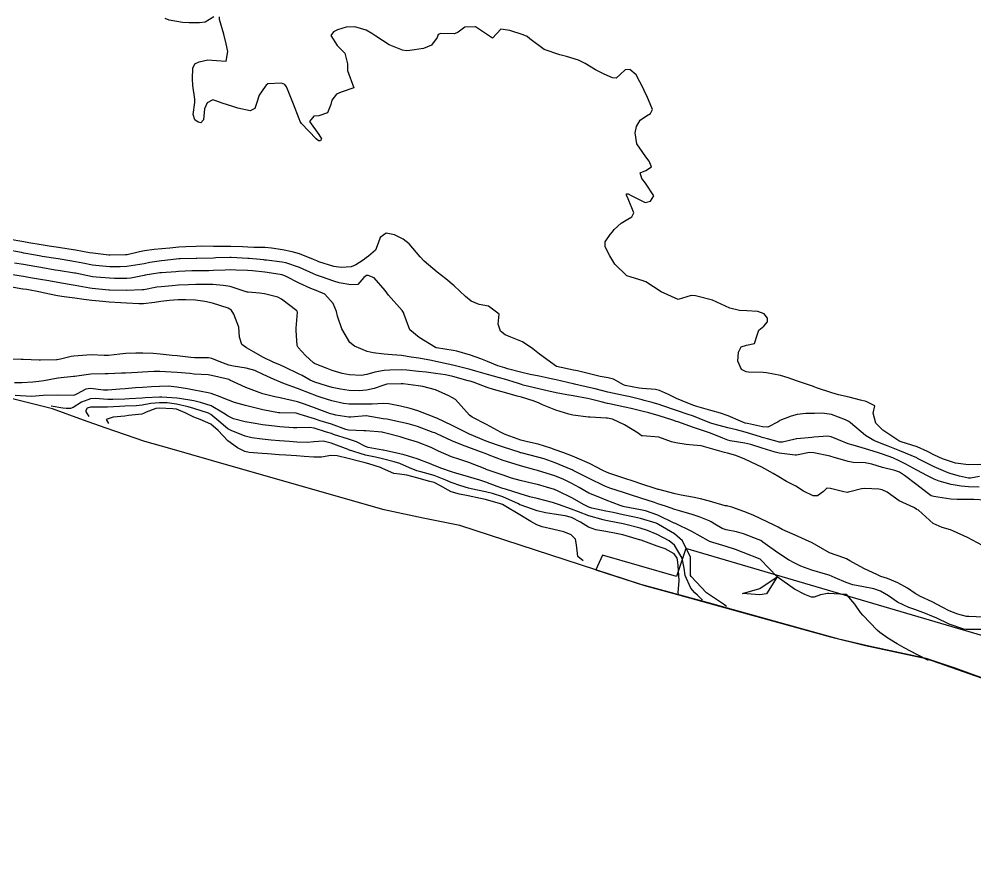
# Model space of a CAD drawing. Header units: metres. Extents: x 286371 to 293043, y 7462578 to 7466404.
# Drawn here: x 287939.4 to 288050.3, y 7465100.3 to 7465199.6 of the extents above; entities that cross this region are included whole.
import ezdxf

# ---------------------------------------------------------------- set-up
doc = ezdxf.new("R2010")
doc.units = ezdxf.units.M
doc.header["$MEASUREMENT"] = 0
for name, color, linetype in [('Area', 45, 'Continuous'), ('Curvas de Nivel 1m', 11, 'Continuous'), ('Curvas de Nivel 5m', 15, 'Continuous'), ('Edificações', 30, 'Continuous')]:
    doc.layers.add(name, color=color, linetype=linetype)

msp = doc.modelspace()

# ---------------------------------------------------------------- linework, layer by layer
at = {"layer": 'Area'}
msp.add_polyline3d([(288060.77, 7465119.62, 691.83), (288047.84, 7465124.31, 693.29), (288044.6, 7465125.37, 692.59), (288037.96, 7465126.8, 692.04), (288034.45, 7465127.63, 692.04), (288019.18, 7465131.9, 688.56), (288011.48, 7465133.98, 685.47), (287990.49, 7465140.81, 685.97), (287986.25, 7465141.68, 685.82), (287981.7, 7465142.63, 684.49), (287964.23, 7465147.64, 697.09), (287956.87, 7465149.74, 684.21), (287953.95, 7465150.55, 687.79), (287949.35, 7465152.14, 687.65), (287946.85, 7465153.06, 697.84), (287943.22, 7465154.34, 702.02), (287937.83, 7465155.72, 689.89)], dxfattribs=at)
at = {"layer": 'Curvas de Nivel 1m', "flags": 128}
for points, elevation in [([(287961.97, 7465199.86), (287960.96, 7465199.23), (287960.31, 7465199.16), (287959.08, 7465199.13), (287958.31, 7465199.19), (287956.78, 7465199.47), (287956.32, 7465199.63)], 696), ([(288050.95, 7465147.91), (288049.53, 7465147.87), (288048.02, 7465148.06), (288047.54, 7465148.19), (288046.5, 7465148.57), (288045.55, 7465148.99), (288044.76, 7465149.39), (288043.56, 7465149.94), (288041.69, 7465150.53), (288041.57, 7465150.57), (288041.41, 7465150.65), (288039.59, 7465151.88), (288038.77, 7465152.69), (288038.45, 7465153.86), (288038.63, 7465154.69), (288037.64, 7465155.21), (288037, 7465155.36), (288035.65, 7465155.7), (288034.42, 7465155.99), (288033.67, 7465156.2), (288031.89, 7465156.79), (288031.68, 7465156.88), (288031.53, 7465156.94), (288029.68, 7465157.55), (288028.58, 7465157.95), (288027.69, 7465158.22), (288026.06, 7465158.52), (288025.7, 7465158.56), (288024, 7465158.61), (288023.7, 7465158.65), (288023.18, 7465158.92), (288022.75, 7465159.9), (288022.82, 7465160.93), (288023.13, 7465161.54), (288023.75, 7465161.74), (288024.7, 7465161.95), (288025.01, 7465162.9), (288025.2, 7465163.47), (288025.78, 7465163.93), (288026.2, 7465164.47), (288026.19, 7465164.88), (288025.8, 7465165.39), (288025.06, 7465165.64), (288023.81, 7465165.74), (288022.95, 7465165.78), (288021.81, 7465166.02), (288019.82, 7465166.97), (288017.83, 7465167.45), (288017.35, 7465167.49), (288015.82, 7465167.03), (288013.84, 7465167.94), (288012.06, 7465169.09), (288011.86, 7465169.17), (288011.76, 7465169.19), (288009.86, 7465169.8), (288008.49, 7465171.15), (288007.9, 7465172.11), (288007.37, 7465173.16), (288007.37, 7465173.73), (288007.95, 7465174.57), (288008.19, 7465174.91), (288008.4, 7465175.15), (288009.22, 7465175.89), (288009.97, 7465176.37), (288010.44, 7465176.65), (288010.67, 7465177.11), (288010.01, 7465178.72), (288009.85, 7465179.13), (288009.85, 7465179.29), (288010.02, 7465179.32), (288010.39, 7465179.12), (288012, 7465178.31), (288012.62, 7465178.47), (288013.01, 7465179.08), (288012.04, 7465180.55), (288011.62, 7465181.1), (288011.41, 7465181.75), (288012.06, 7465182), (288012.73, 7465182.42), (288012.48, 7465183.09), (288012.08, 7465183.61), (288011.03, 7465185.11), (288010.84, 7465186.4), (288011, 7465187.11), (288011.4, 7465187.85), (288012.15, 7465188.36), (288012.62, 7465188.62), (288012.85, 7465189.08), (288012.19, 7465190.66), (288011.97, 7465191.1), (288011.8, 7465191.5), (288010.94, 7465193.11), (288010.23, 7465193.72), (288009.66, 7465193.7), (288009.1, 7465193.14), (288008.63, 7465192.73), (288008.22, 7465192.77), (288007.26, 7465193.17), (288006.23, 7465193.71), (288005.04, 7465194.41), (288004.25, 7465194.8), (288002.87, 7465195.24), (288002.26, 7465195.39), (288002.08, 7465195.43), (288000.27, 7465196.07), (287998.6, 7465197.3), (287998.29, 7465197.57), (287997.83, 7465197.77), (287996.3, 7465198.25), (287995.25, 7465198.4), (287994.28, 7465197.36), (287992.31, 7465198.68), (287991.07, 7465198.65), (287990.3, 7465198.07), (287989.86, 7465197.87), (287988.3, 7465197.89), (287987.98, 7465197.78), (287987.87, 7465197.46), (287987.2, 7465196.55), (287986.27, 7465196.15), (287984.68, 7465195.92), (287984.27, 7465195.91), (287983.83, 7465195.98), (287982.28, 7465196.58), (287980.74, 7465197.58), (287980.3, 7465197.9), (287979.62, 7465198.28), (287978.31, 7465198.68), (287977.31, 7465198.63), (287976.3, 7465198.34), (287975.83, 7465198.12), (287975.54, 7465197.66), (287976.28, 7465196.52), (287977.15, 7465195.63), (287977.48, 7465194.39), (287977.48, 7465193.63), (287978.2, 7465191.61), (287976.73, 7465191.1), (287976.19, 7465190.88), (287975.65, 7465190.18), (287975.53, 7465189.65), (287975.13, 7465188.69), (287974.15, 7465188.34), (287973.54, 7465188.3), (287973.05, 7465187.69), (287974.12, 7465186.19), (287974.45, 7465185.67), (287974.32, 7465185.46), (287974.11, 7465185.46), (287973.81, 7465185.68), (287972.14, 7465187.48), (287971.97, 7465187.71), (287971.85, 7465188.01), (287971.21, 7465189.72), (287970.49, 7465191.44), (287970.37, 7465191.73), (287970.21, 7465192), (287969.81, 7465192.14), (287968.21, 7465192.06), (287968.04, 7465191.93), (287967.92, 7465191.77), (287967.22, 7465190.74), (287966.91, 7465189.78), (287966.73, 7465189.22), (287966.16, 7465188.94), (287964.75, 7465189.24), (287964.17, 7465189.44), (287962.91, 7465189.84), (287962.18, 7465190.11), (287961.84, 7465190.2), (287961.17, 7465189.87), (287960.87, 7465189.17), (287960.75, 7465187.88), (287960.46, 7465187.56), (287960.14, 7465187.6), (287959.75, 7465187.89), (287959.56, 7465188.49), (287959.77, 7465189.89), (287959.77, 7465190.3), (287959.52, 7465191.89), (287959.47, 7465192.65), (287959.53, 7465193.89), (287959.76, 7465194.37), (287960.24, 7465194.61), (287961.26, 7465194.86), (287962.25, 7465194.78), (287963.38, 7465194.71), (287963.6, 7465195.83), (287963.39, 7465196.72), (287963.1, 7465197.84), (287962.62, 7465199.55), (287962.63, 7465199.85)], 696), ([(288050.74, 7465145.26), (288049.5, 7465145.3), (288048.65, 7465145.38), (288047.5, 7465145.57), (288046.1, 7465145.98), (288045.51, 7465146.21), (288044.74, 7465146.6), (288043.52, 7465147.23), (288042.23, 7465147.94), (288041.54, 7465148.3), (288040.73, 7465148.66), (288039.55, 7465149.09), (288038.95, 7465149.28), (288037.56, 7465149.73), (288036.15, 7465150.15), (288035.57, 7465150.31), (288034.42, 7465150.75), (288033.58, 7465151.11), (288033.19, 7465151.17), (288031.58, 7465151.06), (288031.34, 7465151.04), (288029.58, 7465150.87), (288029.54, 7465150.86), (288029.42, 7465150.83), (288027.94, 7465150.48), (288027.58, 7465150.5), (288026.19, 7465150.88), (288025.59, 7465151.04), (288025.38, 7465151.1), (288023.59, 7465151.64), (288022.61, 7465151.92), (288021.6, 7465152.15), (288020, 7465152.58), (288019.61, 7465152.71), (288018.92, 7465152.98), (288017.62, 7465153.49), (288016.89, 7465153.75), (288015.63, 7465154.18), (288013.95, 7465154.74), (288013.64, 7465154.85), (288013.47, 7465154.89), (288012.81, 7465155.08), (288011.89, 7465155.34), (288011.65, 7465155.41), (288010.26, 7465155.73), (288009.66, 7465155.87), (288008.76, 7465156.05), (288007.66, 7465156.29), (288006.2, 7465156.66), (288005.67, 7465156.79), (288003.8, 7465157.22), (288003.67, 7465157.26), (288003.64, 7465157.26), (288001.68, 7465157.72), (288001.1, 7465157.84), (287999.69, 7465158.13), (287998.64, 7465158.35), (287997.69, 7465158.58), (287996.03, 7465159.01), (287995.7, 7465159.1), (287994.92, 7465159.36), (287993.71, 7465159.84), (287992.95, 7465160.15), (287991.72, 7465160.59), (287990.13, 7465161.03), (287989.74, 7465161.11), (287987.78, 7465161.43), (287987.74, 7465161.43), (287987.67, 7465161.47), (287985.76, 7465162.65), (287984.7, 7465163.51), (287984.04, 7465165.29), (287983.97, 7465165.52), (287983.81, 7465165.76), (287982.24, 7465167.55), (287981.84, 7465168.07), (287980.57, 7465169.57), (287979.87, 7465169.84), (287979.65, 7465169.81), (287979.37, 7465169.59), (287978.67, 7465168.78), (287977.85, 7465168.73), (287976.5, 7465168.99), (287975.86, 7465169.17), (287974.43, 7465169.67), (287973.87, 7465169.87), (287973.53, 7465170.02), (287971.88, 7465170.74), (287970.32, 7465171.3), (287969.89, 7465171.39), (287968.05, 7465171.61), (287967.89, 7465171.62), (287967.76, 7465171.64), (287966.05, 7465171.79), (287965.89, 7465171.81), (287963.96, 7465171.9), (287963.9, 7465171.9), (287963.83, 7465171.9), (287962.19, 7465171.86), (287961.91, 7465171.85), (287959.99, 7465171.8), (287959.89, 7465171.79), (287958.04, 7465171.78), (287957.89, 7465171.77), (287956.27, 7465171.57), (287955.89, 7465171.52), (287954.54, 7465171.32), (287953.88, 7465171.2), (287952.87, 7465171.01), (287951.88, 7465170.87), (287951.08, 7465170.83), (287949.89, 7465170.85), (287949.04, 7465170.9), (287947.89, 7465171.04), (287946.74, 7465171.24), (287945.89, 7465171.4), (287944.35, 7465171.67), (287943.9, 7465171.75), (287942.03, 7465172.04), (287941.9, 7465172.06), (287941.27, 7465172.17), (287939.91, 7465172.43), (287939.63, 7465172.48), (287937.91, 7465172.79)], 694), ([(288051.47, 7465143.76), (288050.14, 7465143.85), (288049.47, 7465143.84), (288048.19, 7465143.83), (288047.47, 7465143.89), (288045.95, 7465144.11), (288045.48, 7465144.18), (288045.17, 7465144.28), (288044.72, 7465144.6), (288043.5, 7465145.52), (288042.09, 7465146.64), (288041.52, 7465147), (288040.98, 7465147.2), (288039.53, 7465147.54), (288038.31, 7465147.92), (288037.53, 7465148.09), (288036.12, 7465148.14), (288035.54, 7465148.24), (288033.82, 7465148.76), (288033.55, 7465148.84), (288033.45, 7465148.87), (288031.55, 7465149.27), (288031.07, 7465149.28), (288029.55, 7465148.97), (288029.41, 7465148.97), (288027.55, 7465149.22), (288027.09, 7465149.32), (288025.57, 7465149.79), (288024.27, 7465150.21), (288023.58, 7465150.38), (288021.87, 7465150.65), (288021.58, 7465150.73), (288021.02, 7465150.95), (288019.59, 7465151.52), (288018.76, 7465151.82), (288017.6, 7465152.21), (288015.79, 7465152.85), (288015.61, 7465152.89), (288015.5, 7465152.92), (288015.22, 7465153.04), (288013.62, 7465153.55), (288012.41, 7465153.88), (288011.63, 7465154.08), (288010.36, 7465154.39), (288009.64, 7465154.55), (288007.87, 7465154.94), (288007.64, 7465154.99), (288006.91, 7465155.18), (288005.65, 7465155.48), (288005.29, 7465155.56), (288003.65, 7465155.85), (288002.9, 7465155.99), (288001.66, 7465156.23), (288000.46, 7465156.48), (287999.66, 7465156.67), (287997.86, 7465157.12), (287997.67, 7465157.17), (287997.2, 7465157.32), (287995.68, 7465157.79), (287995.08, 7465157.95), (287993.69, 7465158.34), (287992.37, 7465158.72), (287991.7, 7465158.91), (287989.7, 7465159.43), (287987.72, 7465159.86), (287987.22, 7465159.97), (287985.73, 7465160.23), (287984.86, 7465160.37), (287983.73, 7465160.55), (287982.64, 7465160.63), (287981.73, 7465160.7), (287980.43, 7465160.87), (287979.74, 7465160.99), (287978.28, 7465161.61), (287977.75, 7465162.06), (287976.79, 7465163.63), (287976.31, 7465165.12), (287976.18, 7465165.64), (287975.82, 7465166.59), (287974.84, 7465167.66), (287973.84, 7465168.09), (287973.2, 7465168.33), (287971.85, 7465168.94), (287970.33, 7465169.73), (287969.87, 7465169.91), (287969.64, 7465169.96), (287967.87, 7465170.22), (287966.44, 7465170.36), (287965.87, 7465170.39), (287964.5, 7465170.45), (287963.87, 7465170.47), (287963.26, 7465170.46), (287961.87, 7465170.39), (287961.36, 7465170.38), (287959.87, 7465170.37), (287959.42, 7465170.36), (287957.87, 7465170.29), (287957.53, 7465170.27), (287955.87, 7465170.14), (287955.7, 7465170.12), (287954.73, 7465169.97), (287954, 7465169.85), (287953.86, 7465169.82), (287952.34, 7465169.53), (287951.86, 7465169.49), (287950.42, 7465169.48), (287949.86, 7465169.5), (287948.31, 7465169.62), (287947.87, 7465169.69), (287945.89, 7465170.09), (287945.79, 7465170.11), (287943.88, 7465170.4), (287943.56, 7465170.45), (287941.88, 7465170.75), (287941.19, 7465170.87), (287939.89, 7465171.09), (287938.83, 7465171.27)], 693), ([(288051.12, 7465138.5), (288049.41, 7465139.41), (288047.79, 7465140.18), (288047.42, 7465140.32), (288046.44, 7465140.57), (288045.43, 7465141.06), (288043.7, 7465142.61), (288043.53, 7465142.69), (288043.46, 7465142.73), (288043.17, 7465142.91), (288041.47, 7465143.67), (288040.08, 7465144.67), (288039.49, 7465144.97), (288039.12, 7465145.05), (288037.49, 7465145.11), (288037.11, 7465145.09), (288035.73, 7465144.73), (288035.55, 7465144.67), (288035.48, 7465144.66), (288035.04, 7465144.74), (288033.49, 7465145.11), (288033.09, 7465145.17), (288032.7, 7465144.78), (288032, 7465144.26), (288031.48, 7465144.28), (288030.38, 7465144.81), (288029.49, 7465145.37), (288028.4, 7465145.94), (288027.51, 7465146.47), (288026.85, 7465146.86), (288025.53, 7465147.57), (288024.28, 7465148.16), (288023.55, 7465148.5), (288022.52, 7465148.93), (288021.56, 7465149.21), (288021.21, 7465149.3), (288019.57, 7465149.76), (288018.51, 7465150.05), (288017.57, 7465150.15), (288016.75, 7465150.2), (288015.57, 7465150.42), (288015.05, 7465150.52), (288013.58, 7465151.07), (288011.69, 7465151.21), (288011.59, 7465151.23), (288011.17, 7465151.53), (288009.6, 7465152.51), (288008.22, 7465153.16), (288007.62, 7465153.28), (288007.49, 7465153.29), (288005.62, 7465153.38), (288005.42, 7465153.4), (288003.62, 7465153.63), (288003.13, 7465153.72), (288001.63, 7465154.19), (288000.09, 7465154.83), (287999.64, 7465155.04), (287999, 7465155.29), (287997.65, 7465155.7), (287997.14, 7465155.83), (287995.66, 7465156.24), (287994.42, 7465156.61), (287993.67, 7465156.85), (287992.16, 7465157.4), (287991.68, 7465157.55), (287991.47, 7465157.61), (287989.68, 7465158.11), (287988.85, 7465158.29), (287987.69, 7465158.47), (287986.58, 7465158.6), (287985.7, 7465158.7), (287984.35, 7465158.86), (287983.7, 7465158.9), (287982.38, 7465158.86), (287981.7, 7465158.82), (287980.65, 7465158.62), (287979.7, 7465158.34), (287979.04, 7465158.24), (287977.69, 7465158.3), (287976.85, 7465158.47), (287975.7, 7465158.82), (287975.09, 7465159.05), (287973.71, 7465159.59), (287973.65, 7465159.62), (287973.53, 7465159.68), (287972.59, 7465160.56), (287971.74, 7465161.49), (287971.64, 7465161.72), (287971.49, 7465163.43), (287971.49, 7465163.71), (287971.65, 7465165.56), (287971.59, 7465165.71), (287969.82, 7465167.1), (287969.39, 7465167.31), (287967.83, 7465167.7), (287967.25, 7465167.78), (287965.93, 7465167.9), (287965.84, 7465167.9), (287965.71, 7465167.94), (287963.84, 7465168.54), (287963.03, 7465168.67), (287961.85, 7465168.77), (287960.92, 7465168.8), (287959.85, 7465168.78), (287959, 7465168.75), (287957.85, 7465168.69), (287957.14, 7465168.64), (287955.84, 7465168.53), (287955.34, 7465168.46), (287953.84, 7465168.18), (287953.66, 7465168.16), (287951.83, 7465168.07), (287951.78, 7465168.07), (287949.84, 7465168.12), (287949.76, 7465168.12), (287947.84, 7465168.31), (287947.57, 7465168.35), (287945.85, 7465168.67), (287945.19, 7465168.78), (287943.86, 7465169.01), (287942.8, 7465169.21), (287941.86, 7465169.38), (287940.44, 7465169.61), (287939.87, 7465169.7), (287938.09, 7465170)], 692), ([(288051.27, 7465130.18), (288049.54, 7465130.25), (288049.27, 7465130.28), (288048.29, 7465130.54), (288047.28, 7465130.92), (288046.54, 7465131.31), (288045.29, 7465131.97), (288043.95, 7465132.6), (288043.31, 7465132.94), (288042.42, 7465133.53), (288041.33, 7465134.16), (288040.12, 7465134.66), (288039.34, 7465134.92), (288038.94, 7465135.08), (288037.35, 7465135.83), (288035.74, 7465136.73), (288035.37, 7465136.95), (288035.05, 7465137.06), (288033.38, 7465137.64), (288031.39, 7465138.79), (288029.41, 7465139.69), (288027.91, 7465140.36), (288027.42, 7465140.61), (288026.97, 7465140.86), (288025.43, 7465141.6), (288024.54, 7465142), (288023.45, 7465142.46), (288022.06, 7465142.94), (288021.58, 7465143.07), (288021.46, 7465143.09), (288021.28, 7465143.12), (288019.47, 7465143.63), (288018.4, 7465143.92), (288017.48, 7465144.1), (288016.18, 7465144.33), (288015.49, 7465144.49), (288013.59, 7465144.98), (288013.49, 7465145.01), (288013.26, 7465145.08), (288011.5, 7465145.66), (288010.71, 7465145.91), (288009.51, 7465146.32), (288007.77, 7465146.91), (288007.52, 7465147), (288007.17, 7465147.17), (288005.54, 7465148.01), (288004.12, 7465148.64), (288003.55, 7465148.87), (288002.58, 7465149.24), (288001.56, 7465149.6), (288001.05, 7465149.78), (287999.57, 7465150.24), (287998.34, 7465150.54), (287997.58, 7465150.73), (287995.87, 7465151.34), (287995.59, 7465151.47), (287995.31, 7465151.63), (287993.6, 7465152.52), (287991.92, 7465153.4), (287991.62, 7465153.61), (287990.01, 7465155.43), (287989.65, 7465155.65), (287989.23, 7465155.86), (287987.66, 7465156.56), (287986.21, 7465156.95), (287985.67, 7465157.03), (287983.94, 7465157.26), (287983.68, 7465157.27), (287982.02, 7465157.2), (287981.68, 7465157.12), (287980.55, 7465156.7), (287979.67, 7465156.51), (287978.81, 7465156.46), (287977.67, 7465156.49), (287976.66, 7465156.62), (287975.67, 7465156.82), (287975.02, 7465157.01), (287973.68, 7465157.46), (287973.14, 7465157.69), (287972.2, 7465158.21), (287971.7, 7465158.46), (287970.29, 7465159.15), (287969.71, 7465159.41), (287968.85, 7465159.76), (287967.72, 7465160.33), (287966.56, 7465160.97), (287965.74, 7465161.42), (287965.19, 7465161.81), (287964.92, 7465162.66), (287964.84, 7465163.82), (287964.26, 7465165.36), (287963.95, 7465165.83), (287963.81, 7465165.94), (287963.63, 7465166.02), (287961.82, 7465166.61), (287960.9, 7465166.8), (287959.82, 7465166.96), (287958.71, 7465167.02), (287957.82, 7465167), (287956.82, 7465166.94), (287955.82, 7465166.82), (287955.07, 7465166.71), (287953.81, 7465166.55), (287953.26, 7465166.54), (287951.81, 7465166.63), (287951.17, 7465166.67), (287949.81, 7465166.74), (287949.08, 7465166.8), (287947.82, 7465166.92), (287946.88, 7465167.03), (287945.83, 7465167.18), (287944.6, 7465167.35), (287943.83, 7465167.48), (287942.17, 7465167.83), (287941.84, 7465167.9), (287940.27, 7465168.19), (287939.84, 7465168.25), (287939.78, 7465168.26), (287937.85, 7465168.59)], 691), ([(288044.87, 7465125.16), (288043.61, 7465125.8), (288042.06, 7465126.63), (288041.22, 7465127.08), (288040.16, 7465127.73), (288039.24, 7465128.39), (288038.91, 7465128.68), (288037.27, 7465130.41), (288036.99, 7465130.71), (288036.32, 7465131.69), (288035.44, 7465132.73), (288035.31, 7465132.81), (288035.21, 7465132.83), (288033.31, 7465132.92), (288033.16, 7465132.92), (288032.33, 7465132.78), (288031.6, 7465132.49), (288031.3, 7465132.51), (288030.53, 7465132.81), (288029.31, 7465133.44), (288027.33, 7465134.85), (288026.07, 7465132.88), (288025.3, 7465132.79), (288023.3, 7465132.92), (288025.31, 7465133.52), (288027.33, 7465134.85), (288025.39, 7465136.88), (288025.36, 7465136.9), (288025.33, 7465136.92), (288023.38, 7465137.68), (288022.47, 7465138.02), (288021.39, 7465138.39), (288019.45, 7465138.98), (288019.41, 7465139), (288019.35, 7465139.03), (288017.41, 7465140.11), (288015.5, 7465141.04), (288015.42, 7465141.08), (288015.37, 7465141.1), (288013.45, 7465142.02), (288012.04, 7465142.51), (288011.46, 7465142.65), (288009.59, 7465143), (288009.46, 7465143.03), (288009.08, 7465143.14), (288007.47, 7465143.76), (288006.53, 7465144.13), (288005.48, 7465144.59), (288004.35, 7465145.21), (288003.5, 7465145.7), (288002.58, 7465146.17), (288001.51, 7465146.6), (287999.63, 7465147.17), (287999.52, 7465147.2), (287999.21, 7465147.29), (287997.53, 7465147.75), (287996.93, 7465147.92), (287995.54, 7465148.38), (287993.91, 7465149), (287993.55, 7465149.14), (287992.91, 7465149.38), (287991.56, 7465149.88), (287990.82, 7465150.16), (287989.57, 7465150.66), (287987.82, 7465151.46), (287987.59, 7465151.57), (287987.42, 7465151.63), (287985.6, 7465152.29), (287984.49, 7465152.62), (287983.6, 7465152.82), (287982.02, 7465153.14), (287981.61, 7465153.21), (287979.63, 7465153.56), (287979.61, 7465153.56), (287977.84, 7465153.39), (287977.62, 7465153.4), (287976.11, 7465153.64), (287975.69, 7465153.72), (287975.63, 7465153.73), (287975.51, 7465153.77), (287973.64, 7465154.46), (287972.46, 7465154.89), (287971.65, 7465155.15), (287969.79, 7465155.61), (287969.65, 7465155.63), (287969.04, 7465155.75), (287967.66, 7465156.1), (287967.2, 7465156.24), (287965.67, 7465156.84), (287963.82, 7465157.7), (287963.68, 7465157.76), (287963.4, 7465157.84), (287961.69, 7465158.23), (287961.28, 7465158.29), (287959.69, 7465158.39), (287959.16, 7465158.44), (287957.69, 7465158.57), (287957, 7465158.63), (287955.7, 7465158.68), (287954.98, 7465158.68), (287953.69, 7465158.62), (287953.1, 7465158.58), (287951.69, 7465158.51), (287951.23, 7465158.49), (287949.69, 7465158.42), (287949.33, 7465158.41), (287947.69, 7465158.36), (287947.43, 7465158.34), (287945.79, 7465158.1), (287945.7, 7465158.09), (287945.68, 7465158.09), (287943.91, 7465157.9), (287943.68, 7465157.86), (287942.23, 7465157.6), (287941.67, 7465157.53), (287940.95, 7465157.46), (287939.67, 7465157.38), (287938.83, 7465157.37)], 689), ([(288021.44, 7465131.41), (288021.08, 7465131.69), (288019.11, 7465132.99), (288017.33, 7465134.89), (288017.27, 7465135.02), (288017.26, 7465135.1), (288017.27, 7465137.02), (288017.25, 7465137.13), (288016.33, 7465139.03), (288015.41, 7465139.85), (288013.56, 7465140.94), (288013.43, 7465141.01), (288013.26, 7465141.08), (288011.44, 7465141.63), (288010.77, 7465141.79), (288009.45, 7465142.05), (288008.29, 7465142.32), (288007.45, 7465142.5), (288005.8, 7465142.85), (288005.46, 7465142.95), (288004.91, 7465143.2), (288003.48, 7465144.03), (288001.91, 7465144.82), (288001.49, 7465144.99), (288000.56, 7465145.27), (287999.5, 7465145.56), (287999.13, 7465145.66), (287997.5, 7465146.04), (287996.5, 7465146.33), (287995.51, 7465146.67), (287993.57, 7465147.33), (287993.52, 7465147.34), (287993.44, 7465147.38), (287991.53, 7465148.12), (287990.5, 7465148.46), (287989.54, 7465148.79), (287988.04, 7465149.46), (287987.56, 7465149.68), (287987.17, 7465149.86), (287985.57, 7465150.48), (287984.16, 7465150.93), (287983.58, 7465151.09), (287981.93, 7465151.55), (287981.59, 7465151.63), (287981.5, 7465151.65), (287979.59, 7465151.8), (287979.37, 7465151.81), (287977.59, 7465151.88), (287977.26, 7465151.96), (287975.61, 7465152.56), (287974.31, 7465152.97), (287973.62, 7465153.19), (287971.98, 7465153.71), (287971.63, 7465153.83), (287971.49, 7465153.85), (287969.63, 7465153.9), (287969.46, 7465153.91), (287967.63, 7465154.25), (287967.03, 7465154.39), (287965.64, 7465154.73), (287964.37, 7465155.1), (287963.65, 7465155.35), (287962.39, 7465155.85), (287961.66, 7465156.13), (287961.31, 7465156.22), (287959.66, 7465156.54), (287958.89, 7465156.68), (287957.67, 7465156.88), (287956.64, 7465156.97), (287955.67, 7465156.96), (287954.72, 7465156.91), (287953.67, 7465156.85), (287952.87, 7465156.79), (287951.66, 7465156.69), (287951.05, 7465156.64), (287949.66, 7465156.53), (287949.17, 7465156.54), (287947.66, 7465156.72), (287947.11, 7465156.64), (287946.1, 7465156.1), (287945.81, 7465155.95), (287945.65, 7465155.91), (287943.83, 7465155.95), (287942.14, 7465155.91), (287940.82, 7465155.79), (287938.89, 7465155.9)], 688), ([(288018.66, 7465132.15), (288018.06, 7465132.75), (288017.76, 7465133.01), (288017.31, 7465133.53), (288016.64, 7465135.02), (288016.52, 7465135.85), (288016.31, 7465137.03), (288015.39, 7465138.55), (288014.8, 7465139.05), (288013.41, 7465139.77), (288012.27, 7465140.24), (288011.42, 7465140.5), (288009.6, 7465140.96), (288009.43, 7465141), (288008.81, 7465141.14), (288007.44, 7465141.41), (288007.13, 7465141.48), (288005.45, 7465141.95), (288004.26, 7465142.4), (288003.46, 7465142.73), (288001.93, 7465143.25), (288001.47, 7465143.41), (288001.24, 7465143.49), (287999.47, 7465143.94), (287998.61, 7465144.16), (287997.48, 7465144.5), (287995.8, 7465145.03), (287995.49, 7465145.13), (287994.83, 7465145.35), (287993.5, 7465145.84), (287992.8, 7465146.09), (287991.51, 7465146.48), (287990.05, 7465146.89), (287989.52, 7465147.06), (287988.39, 7465147.45), (287987.53, 7465147.79), (287986.98, 7465148.03), (287985.54, 7465148.54), (287984.05, 7465149.01), (287983.55, 7465149.15), (287981.66, 7465149.55), (287981.55, 7465149.57), (287979.85, 7465149.88), (287979.56, 7465150), (287978.49, 7465150.53), (287977.57, 7465150.82), (287975.85, 7465151.39), (287975.59, 7465151.48), (287975.04, 7465151.66), (287973.6, 7465152.11), (287973.09, 7465152.2), (287971.6, 7465152.16), (287971.16, 7465152.16), (287969.6, 7465152.28), (287969.01, 7465152.34), (287967.61, 7465152.51), (287966.76, 7465152.64), (287965.61, 7465152.86), (287964.23, 7465153.21), (287963.62, 7465153.49), (287963.09, 7465153.84), (287961.64, 7465154.71), (287960.42, 7465155.11), (287959.64, 7465155.27), (287957.99, 7465155.57), (287957.65, 7465155.61), (287955.91, 7465155.7), (287955.65, 7465155.7), (287954, 7465155.63), (287953.65, 7465155.61), (287952.15, 7465155.51), (287951.65, 7465155.49), (287950.25, 7465155.43), (287949.64, 7465155.43), (287948.18, 7465155.54), (287947.65, 7465155.51), (287946.6, 7465155.13), (287945.63, 7465154.51), (287945.33, 7465154.41), (287945.05, 7465154.4), (287944.83, 7465154.38), (287944.43, 7465154.42), (287943.1, 7465154.65)], 687), ([(288015.88, 7465132.88), (288015.84, 7465133.04), (288015.96, 7465134.4), (288015.89, 7465135.04), (288015.8, 7465136.6), (288015.72, 7465137.04), (288015.37, 7465137.52), (288014.32, 7465138.13), (288013.38, 7465138.42), (288011.52, 7465139.1), (288011.39, 7465139.14), (288011.34, 7465139.16), (288009.41, 7465139.75), (288008.65, 7465139.91), (288007.42, 7465140.11), (288006.27, 7465140.33), (288005.43, 7465140.62), (288004.48, 7465141.21), (288003.44, 7465141.75), (288002.73, 7465141.95), (288001.45, 7465142.13), (288000.44, 7465142.28), (287999.45, 7465142.51), (287997.62, 7465143.16), (287997.46, 7465143.23), (287997.3, 7465143.32), (287995.48, 7465144.15), (287994.3, 7465144.54), (287993.48, 7465144.74), (287991.81, 7465145.08), (287991.49, 7465145.15), (287990.6, 7465145.42), (287989.5, 7465145.81), (287988.88, 7465146.07), (287987.51, 7465146.62), (287985.96, 7465147.05), (287985.52, 7465147.17), (287984.67, 7465147.51), (287983.53, 7465148), (287982.86, 7465148.21), (287981.54, 7465148.55), (287980.72, 7465148.74), (287979.55, 7465149), (287977.57, 7465149.61), (287977.53, 7465149.62), (287975.57, 7465150.38), (287974.65, 7465150.59), (287973.57, 7465150.53), (287972.81, 7465150.46), (287971.58, 7465150.5), (287970.74, 7465150.56), (287969.58, 7465150.65), (287968.6, 7465150.74), (287967.58, 7465150.85), (287966.36, 7465151.01), (287965.58, 7465151.2), (287963.96, 7465151.83), (287963.6, 7465152.05), (287962.53, 7465152.93), (287961.62, 7465153.7), (287961.33, 7465153.87), (287959.63, 7465154.38), (287958.96, 7465154.58), (287957.64, 7465154.91), (287956.55, 7465155.04), (287955.64, 7465155.05), (287954.63, 7465154.98), (287953.64, 7465154.79), (287952.93, 7465154.7), (287951.63, 7465154.65), (287951.03, 7465154.62), (287949.63, 7465154.56), (287949.12, 7465154.56), (287947.63, 7465154.56), (287947.26, 7465154.45), (287947.06, 7465154.08), (287947.45, 7465153.46)], 686)]:
    msp.add_lwpolyline(points, dxfattribs=dict(at, elevation=elevation))
at = {"layer": 'Curvas de Nivel 5m', "flags": 128}
for points, elevation in [([(288050.8, 7465146.51), (288049.73, 7465146.31), (288049.51, 7465146.31), (288048.48, 7465146.54), (288047.52, 7465146.81), (288047.14, 7465146.94), (288045.53, 7465147.63), (288043.6, 7465148.61), (288043.54, 7465148.64), (288043.5, 7465148.66), (288041.56, 7465149.48), (288040.21, 7465150.02), (288039.57, 7465150.26), (288038.51, 7465150.69), (288037.58, 7465151.26), (288035.82, 7465152.73), (288035.61, 7465152.9), (288035.26, 7465153.09), (288033.62, 7465153.71), (288032.55, 7465153.85), (288031.63, 7465153.83), (288030.64, 7465153.8), (288029.63, 7465153.69), (288028.94, 7465153.51), (288027.62, 7465152.99), (288027.53, 7465152.94), (288027.44, 7465152.86), (288026.24, 7465152.24), (288025.6, 7465152.26), (288023.88, 7465152.64), (288023.61, 7465152.71), (288023.06, 7465152.92), (288021.62, 7465153.53), (288020.75, 7465153.84), (288019.63, 7465154.15), (288018, 7465154.64), (288017.64, 7465154.75), (288016.95, 7465155.01), (288015.65, 7465155.57), (288014.69, 7465156.02), (288013.67, 7465156.48), (288013.18, 7465156.59), (288011.67, 7465156.7), (288011.31, 7465156.74), (288009.67, 7465157.08), (288009.5, 7465157.14), (288008.31, 7465157.78), (288007.69, 7465157.97), (288006.77, 7465158.1), (288005.69, 7465158.36), (288004.16, 7465158.75), (288003.7, 7465158.85), (288001.7, 7465159.25), (287999.73, 7465160.71), (287998.97, 7465161.3), (287997.75, 7465162.12), (287996.41, 7465162.68), (287995.76, 7465162.95), (287995.23, 7465163.35), (287994.96, 7465164.17), (287995.06, 7465165.36), (287993.82, 7465166.27), (287992.74, 7465166.47), (287991.83, 7465166.86), (287991.14, 7465167.41), (287989.85, 7465168.63), (287988.86, 7465169.45), (287987.88, 7465170.22), (287986.37, 7465171.49), (287985.9, 7465171.99), (287984.63, 7465173.51), (287983.93, 7465174.03), (287982.93, 7465174.55), (287981.94, 7465174.73), (287981.27, 7465174.22), (287981.04, 7465173.57), (287980.71, 7465172.77), (287979.9, 7465172.08), (287979.62, 7465171.87), (287979.28, 7465171.59), (287978.44, 7465171.05), (287977.88, 7465170.85), (287976.74, 7465170.77), (287975.88, 7465170.88), (287974.14, 7465171.42), (287973.89, 7465171.52), (287973.53, 7465171.68), (287971.9, 7465172.34), (287971.04, 7465172.58), (287969.91, 7465172.81), (287968.66, 7465173.01), (287967.91, 7465173.06), (287966.61, 7465173.09), (287965.91, 7465173.12), (287965.27, 7465173.16), (287963.91, 7465173.21), (287962.56, 7465173.21), (287961.91, 7465173.21), (287960.57, 7465173.23), (287959.91, 7465173.21), (287958.69, 7465173.14), (287957.91, 7465173.1), (287956.85, 7465173.01), (287955.91, 7465172.92), (287955.04, 7465172.84), (287953.91, 7465172.68), (287953.32, 7465172.58), (287951.91, 7465172.24), (287951.71, 7465172.21), (287949.91, 7465172.18), (287949.76, 7465172.19), (287947.91, 7465172.4), (287947.53, 7465172.46), (287945.91, 7465172.76), (287945.15, 7465172.88), (287943.92, 7465173.07), (287942.84, 7465173.23), (287941.92, 7465173.38), (287940.5, 7465173.61), (287939.93, 7465173.72), (287938.1, 7465174.05)], 695), ([(288051, 7465128.74), (288049.24, 7465128.76), (288048.97, 7465128.79), (288047.26, 7465129.39), (288045.75, 7465130.09), (288045.27, 7465130.31), (288044.51, 7465130.6), (288043.28, 7465131.06), (288042.6, 7465131.31), (288041.29, 7465131.91), (288040.22, 7465132.66), (288039.31, 7465133.2), (288038.54, 7465133.46), (288037.32, 7465133.7), (288036.09, 7465133.95), (288035.33, 7465134.2), (288034.03, 7465134.75), (288033.34, 7465135.06), (288032.92, 7465135.19), (288031.35, 7465135.62), (288030.05, 7465136.12), (288029.36, 7465136.44), (288028.62, 7465136.84), (288027.38, 7465137.63), (288025.66, 7465138.88), (288025.4, 7465139.06), (288025.09, 7465139.2), (288023.41, 7465139.84), (288022.58, 7465140.1), (288021.41, 7465140.33), (288020.94, 7465140.48), (288020.09, 7465140.97), (288019.67, 7465141.23), (288019.43, 7465141.35), (288018.27, 7465141.83), (288017.44, 7465142.1), (288015.98, 7465142.51), (288015.46, 7465142.68), (288014.34, 7465143.06), (288013.47, 7465143.35), (288013.08, 7465143.47), (288011.48, 7465143.99), (288010.2, 7465144.41), (288009.49, 7465144.64), (288007.91, 7465145.16), (288007.5, 7465145.31), (288007.25, 7465145.41), (288005.51, 7465146.26), (288003.66, 7465147.22), (288003.52, 7465147.28), (288003.42, 7465147.33), (288001.54, 7465148.1), (288000.28, 7465148.54), (287999.55, 7465148.75), (287997.62, 7465149.25), (287997.55, 7465149.27), (287997.4, 7465149.32), (287995.56, 7465149.91), (287994.75, 7465150.17), (287993.57, 7465150.6), (287991.62, 7465151.4), (287991.58, 7465151.42), (287991.55, 7465151.44), (287989.6, 7465152.41), (287987.81, 7465153.26), (287987.61, 7465153.35), (287987.31, 7465153.47), (287985.62, 7465154.12), (287984.75, 7465154.39), (287983.63, 7465154.66), (287982.27, 7465154.92), (287981.64, 7465154.96), (287980.31, 7465154.91), (287979.64, 7465154.91), (287978.33, 7465154.91), (287977.64, 7465154.91), (287977, 7465154.98), (287975.65, 7465155.28), (287974.39, 7465155.67), (287973.84, 7465155.86), (287973.66, 7465155.93), (287973.26, 7465156.09), (287971.67, 7465156.71), (287970.14, 7465157.27), (287969.68, 7465157.44), (287968.97, 7465157.76), (287967.69, 7465158.35), (287966.7, 7465158.79), (287965.7, 7465159.07), (287964.24, 7465159.3), (287963.71, 7465159.44), (287962.59, 7465159.85), (287961.72, 7465160.18), (287961.33, 7465160.26), (287959.72, 7465160.29), (287959.3, 7465160.32), (287957.72, 7465160.49), (287957.11, 7465160.54), (287955.73, 7465160.7), (287954.91, 7465160.78), (287953.73, 7465160.83), (287952.91, 7465160.82), (287951.73, 7465160.76), (287951.04, 7465160.71), (287949.72, 7465160.56), (287949.23, 7465160.55), (287947.72, 7465160.61), (287947.21, 7465160.6), (287945.72, 7465160.48), (287945.4, 7465160.43), (287944.18, 7465160.13), (287943.79, 7465160.06), (287943.71, 7465160.05), (287941.86, 7465160.01), (287941.71, 7465160.01), (287939.82, 7465160.09), (287939.71, 7465160.09), (287939.6, 7465160.08), (287937.71, 7465160.13)], 690), ([(288004.8, 7465136.72), (288004.19, 7465137.21), (288004.04, 7465138.57), (288003.92, 7465139.22), (288003.41, 7465139.75), (288002.58, 7465140.07), (288001.42, 7465140.36), (288000.04, 7465140.66), (287999.43, 7465140.89), (287998.73, 7465141.29), (287997.45, 7465142.07), (287995.65, 7465143.15), (287995.46, 7465143.26), (287995.23, 7465143.35), (287993.47, 7465143.85), (287992.88, 7465143.97), (287991.48, 7465144.25), (287990.44, 7465144.46), (287989.48, 7465144.73), (287988.18, 7465145.45), (287987.5, 7465145.8), (287987.03, 7465145.94), (287985.51, 7465146.35), (287984.35, 7465146.67), (287983.51, 7465146.78), (287982.85, 7465146.87), (287981.52, 7465147.44), (287981.45, 7465147.48), (287981.28, 7465147.56), (287979.94, 7465147.99), (287979.53, 7465148.1), (287978.88, 7465148.26), (287977.54, 7465148.59), (287976.27, 7465148.92), (287975.54, 7465148.95), (287974.46, 7465148.75), (287973.54, 7465148.75), (287972.42, 7465148.83), (287971.55, 7465148.89), (287970.3, 7465148.98), (287969.55, 7465149.03), (287968.2, 7465149.12), (287967.55, 7465149.16), (287966.06, 7465149.3), (287965.56, 7465149.41), (287964.72, 7465149.82), (287963.58, 7465150.66), (287962.44, 7465151.85), (287961.6, 7465152.57), (287960.38, 7465153.12), (287959.62, 7465153.39), (287958.65, 7465153.91), (287957.63, 7465154.3), (287957.19, 7465154.37), (287955.63, 7465154.42), (287955.21, 7465154.38), (287954.09, 7465153.98), (287953.8, 7465153.8), (287953.62, 7465153.73), (287952.06, 7465153.57), (287951.62, 7465153.52), (287950.27, 7465153.38), (287949.48, 7465153.11), (287949.74, 7465152.66)], 685)]:
    msp.add_lwpolyline(points, dxfattribs=dict(at, elevation=elevation))
at = {"layer": 'Edificações'}
msp.add_lwpolyline([(288145.46, 7465100.28), (288016.71, 7465138.16), (288015.65, 7465134.92), (288007.06, 7465137.39), (288006.27, 7465135.67), (288011.94, 7465133.85), (288015.33, 7465132.94), (288026.36, 7465129.89), (288033.52, 7465127.89), (288037.56, 7465126.9), (288044.6, 7465125.37), (288053.17, 7465122.38)], dxfattribs=at)

doc.saveas('drawing.dxf')
